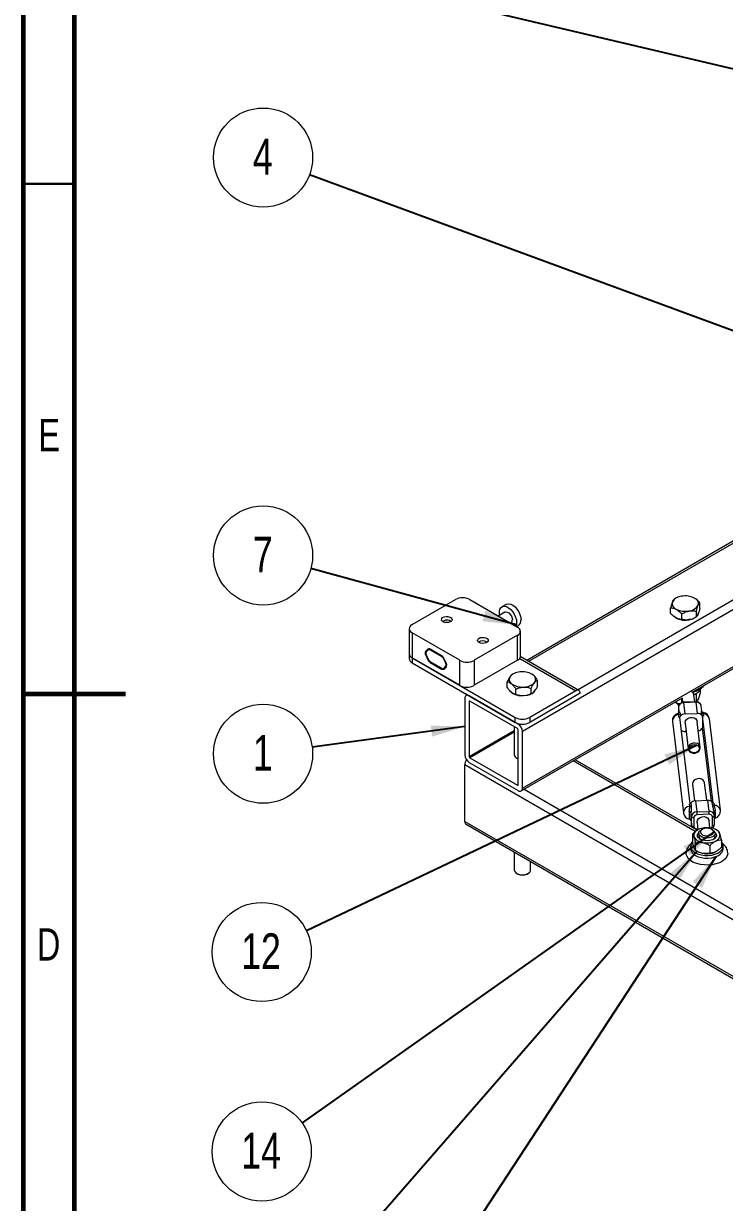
# Model space of a CAD drawing. Header units: millimetres. Extents: x 15 to 589, y 5 to 415.
# Drawn here: x 15 to 83.8, y 160.1 to 275.7 of the extents above; entities that cross this region are included whole.
import ezdxf

# ---------------------------------------------------------------- set-up
doc = ezdxf.new("R2010")
doc.units = ezdxf.units.MM
doc.styles.add('SLDTEXTSTYLE0', font='TXT', dxfattribs={"width": 0.75})
doc.dimstyles.new('SLDDIMSTYLE0', dxfattribs={"dimtxt": 0.18, "dimasz": 3.302, "dimexe": 0, "dimexo": 0.0625, "dimgap": 0, "dimtad": 0, "dimtih": 1, "dimtoh": 1, "dimdec": 0, "dimrnd": 1e-09, "dimzin": 0, "dimdsep": 46, "dimtxsty": 'Standard', "dimsah": 1, "dimcen": 0.09, "dimadec": 0, "dimazin": 0, "dimtfac": 3.302, "dimtdec": 0, "dimtofl": 0, "dimtmove": 0, "dimatfit": 3, "dimfxl": 1, "dimfrac": 2, "dimtolj": 1, "dimtzin": 0, "dimarcsym": 0})

# ---------------------------------------------------------------- blocks, each defined once
blk = doc.blocks.new('SW_NOTE_13')
at = {"color": 0, "linetype": 'Continuous', "lineweight": 0}
blk.add_circle((-3.97, -2.8), 4.86, dxfattribs=at)
at = {"color": 0, "linetype": 'Continuous', "lineweight": 0, "insert": (-4.04, -0.97), "char_height": 3.5, "attachment_point": 2, "style": 'SLDTEXTSTYLE0'}
blk.add_mtext('14', dxfattribs=at)
blk = doc.blocks.new('SW_NOTE_14')
at = {"color": 0, "linetype": 'Continuous', "lineweight": 0}
blk.add_circle((-4.39, -2.08), 4.86, dxfattribs=at)
at = {"color": 0, "linetype": 'Continuous', "lineweight": 0, "insert": (-4.46, -0.25), "char_height": 3.5, "attachment_point": 2, "style": 'SLDTEXTSTYLE0'}
blk.add_mtext('12', dxfattribs=at)
blk = doc.blocks.new('SW_NOTE_15')
at = {"color": 0, "linetype": 'Continuous', "lineweight": 0}
blk.add_circle((-4.82, -0.65), 4.86, dxfattribs=at)
at = {"color": 0, "linetype": 'Continuous', "lineweight": 0, "insert": (-4.85, 1.19), "char_height": 3.5, "attachment_point": 2, "style": 'SLDTEXTSTYLE0'}
blk.add_mtext('1', dxfattribs=at)
blk = doc.blocks.new('SW_NOTE_16')
at = {"color": 0, "linetype": 'Continuous', "lineweight": 0}
blk.add_circle((-4.69, 1.28), 4.86, dxfattribs=at)
at = {"color": 0, "linetype": 'Continuous', "lineweight": 0, "insert": (-4.72, 3.12), "char_height": 3.5, "attachment_point": 2, "style": 'SLDTEXTSTYLE0'}
blk.add_mtext('7', dxfattribs=at)
blk = doc.blocks.new('SW_NOTE_17')
at = {"color": 0, "linetype": 'Continuous', "lineweight": 0}
blk.add_circle((-4.56, 1.68), 4.86, dxfattribs=at)
at = {"color": 0, "linetype": 'Continuous', "lineweight": 0, "insert": (-4.59, 3.52), "char_height": 3.5, "attachment_point": 2, "style": 'SLDTEXTSTYLE0'}
blk.add_mtext('4', dxfattribs=at)

msp = doc.modelspace()

# ---------------------------------------------------------------- linework, layer by layer
at = {"color": 7, "linetype": 'Continuous', "lineweight": 60}
for p, q in [((15, 5), (15, 415)), ((20, 10), (20, 410)), ((15, 210), (25, 210))]:
    msp.add_line(p, q, dxfattribs=at)
at = {"color": 7, "linetype": 'Continuous', "lineweight": 30}
msp.add_line((15, 260), (20, 260), dxfattribs=at)
at = {"color": 7, "linetype": 'Continuous', "lineweight": 15}
for p, q in [((106.87, 237.81), (64.37, 213.27)), ((80.72, 210.22), (112.94, 228.82)), ((53.13, 216.79), (57.37, 219.24)), ((58.79, 219.24), (63.45, 216.54)), ((62.36, 218.76), (61.93, 218.52)), ((78.89, 219.29), (78.83, 219.26)), ((79.01, 219.37), (78.88, 219.29)), ((81.36, 218.39), (81.36, 218.92)), ((62.23, 218), (61.58, 217.62)), ((78.49, 217.88), (78.49, 218.42)), ((78.77, 217.61), (79.04, 217.47)), ((79.04, 217.47), (79.31, 217.32)), ((79.59, 217.29), (79.59, 217.83)), ((79.95, 217.23), (80.31, 217.3)), ((80.31, 217.3), (80.67, 217.36)), ((81.03, 217.54), (80.67, 217.36)), ((80.89, 217.46), (80.97, 217.51)), ((81.03, 217.54), (81.03, 218.08)), ((81.11, 217.63), (81.19, 217.84)), ((81.19, 217.84), (81.28, 218.05)), ((81.36, 218.39), (81.28, 218.05)), ((52.84, 216.38), (52.84, 213.93)), ((56.51, 217.23), (56.51, 217.23)), ((56.53, 217.23), (56.53, 217.23)), ((62.78, 216.93), (62.83, 216.96)), ((63.38, 216.58), (63.56, 216.69)), ((57.8, 213.28), (53.13, 215.97)), ((53.13, 215.97), (53.13, 213.52)), ((63.45, 215.73), (59.21, 213.28)), ((60.05, 215.18), (60.05, 215.18)), ((60.07, 215.18), (60.07, 215.18)), ((63.45, 213.28), (63.45, 215.73)), ((63.75, 213.68), (63.75, 216.13)), ((52.84, 213.93), (52.84, 213.44)), ((54.68, 214.38), (54.46, 214.17)), ((54.69, 214.29), (54.53, 214.13)), ((54.87, 214.39), (54.72, 214.3)), ((56.02, 213.73), (54.9, 214.38)), ((56.01, 213.66), (54.92, 214.28)), ((53.13, 213.52), (63.24, 207.68)), ((53.13, 213.52), (53.13, 213.03)), ((57.8, 210.83), (53.13, 213.52)), ((53.13, 213.03), (63.24, 207.19)), ((54.46, 213.78), (54.68, 213.33)), ((54.53, 213.74), (54.69, 213.4)), ((54.9, 213.07), (56.02, 212.42)), ((54.92, 213.14), (56.03, 212.5)), ((56.4, 213.05), (56.23, 213.4)), ((56.46, 213.02), (56.25, 213.47)), ((57.8, 210.83), (57.8, 213.28)), ((59.21, 213.28), (59.21, 210.83)), ((63.45, 213.28), (59.21, 210.83)), ((69.48, 210.33), (63.74, 213.64)), ((56.23, 212.48), (56.43, 212.6)), ((56.25, 212.42), (56.46, 212.62)), ((56.26, 212.5), (56.41, 212.66)), ((63.03, 211.94), (62.97, 211.9)), ((64.89, 211.93), (64.87, 211.94)), ((65.02, 211.83), (64.88, 211.92)), ((62.45, 210.63), (62.45, 211.17)), ((63.31, 209.92), (63.31, 210.46)), ((64.8, 209.99), (64.8, 210.53)), ((65.12, 210.26), (65.28, 210.46)), ((65.44, 210.78), (65.44, 211.31)), ((58.29, 209.56), (58.29, 204.01)), ((58.33, 210.03), (58.36, 210.01)), ((58.36, 210.01), (58.54, 209.91)), ((58.54, 209.91), (58.42, 209.84)), ((63.52, 207.03), (58.72, 209.81)), ((58.72, 209.23), (58.72, 203.85)), ((63.45, 206.58), (58.79, 209.28)), ((62.67, 210.33), (62.88, 210.16)), ((62.88, 210.16), (63.09, 209.98)), ((63.31, 209.92), (63.09, 209.98)), ((63.68, 209.82), (64.05, 209.84)), ((63.82, 200.47), (79.66, 209.61)), ((64.05, 209.84), (64.43, 209.85)), ((64.8, 209.99), (64.43, 209.85)), ((69.18, 210.3), (64.66, 207.68)), ((69.6, 210.05), (64.66, 207.19)), ((64.9, 210.03), (64.92, 210.04)), ((64.96, 210.07), (65.12, 210.26)), ((79.54, 209.54), (79.54, 209.09)), ((79.61, 209.58), (79.66, 209.14)), ((80.96, 209.2), (79.76, 209.16)), ((80.78, 209.87), (80.74, 210.23)), ((80.86, 209.2), (80.78, 209.87)), ((80.82, 209.97), (80.99, 209.94)), ((80.99, 209.94), (81.02, 210.06)), ((80.99, 209.94), (80.99, 209.21)), ((81.38, 210.33), (81.38, 210.05)), ((79.25, 208.68), (79.25, 208.09)), ((79.25, 208.68), (79.25, 208.67)), ((79.25, 208.67), (79.31, 208.21)), ((80.97, 209.17), (79.77, 209.12)), ((79.9, 208.03), (79.77, 209.12)), ((79.9, 208.03), (81.1, 208.07)), ((80.97, 209.17), (81.1, 208.07)), ((81.55, 208.3), (81.49, 208.81)), ((81.55, 207.88), (81.52, 208.11)), ((63.24, 207.19), (63.24, 207.68)), ((64.66, 207.68), (64.66, 207.19)), ((78.66, 207.29), (79.75, 198.31)), ((79.31, 207.71), (79.28, 207.94)), ((80.41, 199.21), (79.38, 207.72)), ((79.43, 208.03), (79.46, 207.8)), ((79.91, 207.12), (80.21, 204.6)), ((81.4, 204.74), (81.1, 207.26)), ((82.65, 199.3), (81.62, 207.81)), ((81.62, 207.81), (81.62, 206.67)), ((81.67, 208.04), (81.7, 207.81)), ((83.37, 198.57), (82.29, 207.55)), ((63.15, 206.76), (63.15, 204.01)), ((63.52, 201.07), (63.52, 206.46)), ((63.95, 200.74), (63.95, 206.3)), ((80, 206.31), (79.9, 206.31)), ((82.49, 199.44), (81.62, 206.67)), ((58.79, 203.72), (63.45, 201.03)), ((63.38, 203.68), (63.52, 203.62)), ((81.08, 196.61), (69.11, 203.52)), ((228, 105.06), (58.29, 203.03)), ((58.29, 197.48), (58.29, 203.03)), ((58.72, 203.27), (63.52, 200.5)), ((80.63, 201.16), (80.63, 201.12)), ((80.63, 201.12), (80.83, 199.49)), ((82.03, 199.55), (81.82, 201.26)), ((80.36, 198.96), (80.33, 199.19)), ((80.48, 199.27), (80.51, 199.04)), ((80.93, 199.5), (82.13, 199.55)), ((80.93, 199.5), (81.06, 198.41)), ((82.26, 198.46), (82.13, 199.55)), ((82.6, 199.13), (82.58, 199.36)), ((82.73, 199.28), (82.75, 199.05)), ((80.54, 197.96), (80.49, 198.42)), ((80.54, 197.1), (80.54, 197.96)), ((80.76, 197.86), (80.76, 196.99)), ((81.06, 198.41), (82.26, 198.46)), ((82.27, 198.18), (81.08, 198.13)), ((82.59, 197.06), (82.59, 197.93)), ((82.78, 198.09), (82.72, 198.6)), ((82.78, 198.09), (82.78, 198.05)), ((82.78, 198.04), (82.78, 198.05)), ((82.78, 197.18), (82.78, 198.04)), ((58.29, 197.48), (228, 99.51)), ((58.42, 197.2), (228.12, 99.23)), ((80.49, 197.56), (80.55, 197.06)), ((80.49, 197.56), (80.54, 197.1)), ((80.55, 197.06), (80.54, 197.1)), ((80.98, 196.67), (81.07, 196.66)), ((81.07, 196.66), (81.15, 196.66)), ((81.08, 197.39), (81.17, 196.67)), ((81.6, 196.71), (81.48, 196.64)), ((82.35, 196.85), (82.27, 197.53)), ((82.62, 196.64), (82.5, 196.71)), ((83.07, 196.59), (82.97, 196.65)), ((83.19, 196.52), (83.07, 196.59)), ((80.63, 196.24), (80.63, 195.51)), ((80.91, 195.39), (80.91, 194.66)), ((81.25, 196.31), (81.25, 196.02)), ((82.85, 196.02), (82.85, 196.31)), ((83.47, 195.67), (83.47, 194.94)), ((63.15, 194.47), (63.15, 192.71)), ((80.45, 195.06), (80.45, 194.8)), ((81.03, 194.59), (81.13, 194.53)), ((82.33, 195.11), (82.33, 194.37)), ((83.65, 194.8), (83.65, 195.06)), ((64.75, 192.71), (64.75, 193.55)), ((63.38, 192.38), (63.5, 192.32)), ((64.4, 192.32), (64.51, 192.38))]:
    msp.add_line(p, q, dxfattribs=at)
at = {"color": 8, "linetype": 'Continuous', "lineweight": 15}
for p, q in [((107.05, 237.71), (64.55, 213.17)), ((112.7, 234.44), (63.95, 206.3)), ((69.36, 210.4), (111.2, 234.56)), ((63.95, 200.74), (112.94, 229.02)), ((54.46, 214.17), (54.85, 214.4)), ((54.73, 214.41), (54.68, 214.38)), ((54.99, 214.32), (54.92, 214.28)), ((54.51, 213.8), (54.46, 213.78)), ((54.68, 213.33), (54.72, 213.35)), ((54.97, 213.11), (54.9, 213.07)), ((56.01, 213.66), (56.07, 213.69)), ((56.27, 213.42), (56.23, 213.4)), ((56.4, 213.05), (56.44, 213.07)), ((56.51, 212.72), (56.41, 212.66)), ((63.68, 213.47), (69.18, 210.3)), ((56.02, 212.42), (56.1, 212.47)), ((56.26, 212.5), (56.45, 212.62)), ((58.79, 209.28), (58.72, 209.23)), ((79.25, 208.67), (79.25, 208.09)), ((63.52, 207.03), (63.58, 207.06)), ((58.72, 203.85), (63.15, 206.4)), ((63.15, 206.24), (58.79, 203.72)), ((80.91, 196.5), (68.93, 203.42)), ((63.45, 201.03), (63.52, 201.07)), ((64.12, 200.64), (222.34, 109.31)), ((80.33, 197.7), (80.32, 197.74)), ((82.87, 197.84), (82.84, 197.81)), ((80.49, 197.56), (80.49, 197.56)), ((81.08, 196.74), (81.16, 196.74))]:
    msp.add_line(p, q, dxfattribs=at)
at = {"color": 7, "linetype": 'Continuous', "lineweight": 15, "flags": 128}
for points in [[(61.71, 217.7), (61.69, 217.84), (61.69, 218.09), (61.74, 218.3), (61.85, 218.45), (61.99, 218.55), (62.17, 218.58), (62.37, 218.54), (62.59, 218.43), (62.8, 218.26), (62.99, 218.05), (63.15, 217.79), (63.28, 217.52), (63.36, 217.25), (63.38, 216.99), (63.38, 216.99)], [(62.36, 218.76), (62.42, 218.79), (62.6, 218.82), (62.8, 218.78), (63.01, 218.67), (63.22, 218.51), (63.41, 218.29), (63.58, 218.04), (63.7, 217.77), (63.78, 217.49), (63.81, 217.24)], [(56.16, 217.06), (56.05, 217.16), (56, 217.26), (56.03, 217.37), (56.12, 217.47), (56.27, 217.54), (56.45, 217.57), (56.64, 217.57), (56.82, 217.52), (56.95, 217.45), (57.03, 217.35), (57.04, 217.24), (56.98, 217.13), (56.86, 217.05), (56.69, 216.99), (56.5, 216.98), (56.31, 217), (56.16, 217.06)], [(62.23, 218), (62.32, 218.03), (62.46, 218.01), (62.61, 217.92), (62.75, 217.78), (62.86, 217.61), (62.93, 217.42), (62.96, 217.24)], [(79.04, 217.42), (78.85, 217.56), (78.81, 217.59)], [(81.23, 217.92), (81.19, 217.8), (81.13, 217.69)], [(56.11, 217.09), (56.21, 217.16), (56.38, 217.21)], [(63.38, 216.99), (63.36, 216.76), (63.31, 216.63)], [(59.69, 215.02), (59.58, 215.11), (59.54, 215.22), (59.57, 215.33), (59.66, 215.43), (59.81, 215.5), (59.99, 215.53), (60.18, 215.53), (60.35, 215.48), (60.49, 215.41), (60.57, 215.3), (60.57, 215.19), (60.51, 215.09), (60.39, 215), (60.22, 214.95), (60.03, 214.94), (59.85, 214.96), (59.69, 215.02)], [(64.48, 209.86), (64.35, 209.83), (64.05, 209.79), (63.75, 209.8), (63.46, 209.85), (63.2, 209.93), (62.97, 210.04), (62.8, 210.19), (62.73, 210.28)], [(79.13, 209.06), (79.18, 208.95), (79.28, 208.85)], [(79.91, 207.12), (79.9, 207.17), (79.94, 207.34), (80.04, 207.49), (80.2, 207.6), (80.4, 207.67), (80.61, 207.68), (80.8, 207.63), (80.96, 207.53), (81.06, 207.38), (81.1, 207.26)], [(80.21, 204.65), (80.24, 204.48), (80.35, 204.34), (80.51, 204.24), (80.7, 204.19), (80.91, 204.19), (81.11, 204.26), (81.26, 204.38), (81.37, 204.53), (81.4, 204.7), (81.37, 204.86), (81.26, 205.01), (81.11, 205.11), (80.91, 205.16), (80.7, 205.15), (80.51, 205.08), (80.35, 204.97), (80.24, 204.82), (80.21, 204.65)], [(80.31, 204.59), (80.35, 204.75), (80.46, 204.89), (80.62, 204.98), (80.81, 205.02), (81, 205), (81.17, 204.92), (81.27, 204.79), (81.31, 204.63), (81.27, 204.48), (81.17, 204.34), (81, 204.24), (80.81, 204.21), (80.62, 204.23), (80.46, 204.31), (80.35, 204.44), (80.31, 204.59)], [(81.82, 201.26), (81.79, 201.38), (81.68, 201.52), (81.53, 201.63), (81.33, 201.68), (81.12, 201.67), (80.93, 201.6), (80.77, 201.49), (80.66, 201.33), (80.63, 201.16)], [(81.08, 197.39), (81.08, 197.44), (81.11, 197.6), (81.22, 197.76), (81.38, 197.87), (81.57, 197.94), (81.78, 197.95), (81.98, 197.9), (82.13, 197.79), (82.24, 197.65), (82.27, 197.53)], [(82.83, 196.41), (82.85, 196.27), (82.79, 196.14), (82.67, 196.02), (82.49, 195.93), (82.28, 195.87), (82.04, 195.85), (81.81, 195.87), (81.59, 195.94), (81.42, 196.03), (81.3, 196.15), (81.25, 196.28), (81.27, 196.42), (81.36, 196.55), (81.48, 196.64)], [(82.68, 196.52), (82.59, 196.64), (82.44, 196.74), (82.25, 196.8), (82.03, 196.81), (81.81, 196.79), (81.62, 196.72), (81.48, 196.62), (81.42, 196.49), (81.42, 196.37), (81.51, 196.25), (81.66, 196.15), (81.85, 196.09), (82.07, 196.08), (82.29, 196.1), (82.48, 196.17), (82.62, 196.27), (82.68, 196.39), (82.68, 196.52)], [(82.62, 196.64), (82.75, 196.54), (82.83, 196.41)], [(80.61, 195.47), (80.52, 195.33), (80.46, 195.14), (80.46, 194.94), (80.55, 194.74), (80.7, 194.56), (80.92, 194.41)], [(80.92, 194.41), (81.19, 194.28), (81.5, 194.19), (81.83, 194.15), (82.18, 194.14), (82.52, 194.18), (82.84, 194.26), (83.12, 194.37), (83.35, 194.52), (83.52, 194.7), (83.62, 194.89), (83.65, 195.09), (83.6, 195.28), (83.48, 195.47), (83.47, 195.49)], [(82.96, 196.22), (82.98, 196.07), (82.91, 195.92), (82.78, 195.79), (82.59, 195.68), (82.35, 195.61), (82.09, 195.59), (81.83, 195.6), (81.58, 195.66), (81.38, 195.75), (81.22, 195.88), (81.14, 196.02), (81.12, 196.17), (81.19, 196.32), (81.27, 196.41)], [(82.83, 196.41), (82.88, 196.37), (82.96, 196.22)], [(80.92, 194.15), (81.19, 194.02), (81.5, 193.93), (81.83, 193.88), (82.18, 193.88), (82.52, 193.92), (82.84, 194), (83.12, 194.11), (83.35, 194.26), (83.52, 194.43), (83.62, 194.63), (83.65, 194.8)], [(63.15, 192.71), (63.15, 192.7), (63.19, 192.57), (63.29, 192.44), (63.45, 192.34), (63.66, 192.28), (63.89, 192.25), (64.13, 192.26), (64.35, 192.31), (64.54, 192.4), (64.67, 192.51)], [(64.67, 192.51), (64.74, 192.64), (64.75, 192.71)]]:
    msp.add_lwpolyline(points, dxfattribs=at)
at = {"color": 8, "linetype": 'Continuous', "lineweight": 15, "flags": 128}
for points in [[(82.59, 197.93), (82.63, 197.93), (82.67, 197.94), (82.7, 197.95), (82.73, 197.97), (82.75, 197.99), (82.77, 198.01), (82.78, 198.03), (82.78, 198.04)], [(82.59, 197.06), (82.63, 197.07), (82.67, 197.08), (82.7, 197.09), (82.73, 197.1), (82.75, 197.12), (82.77, 197.14), (82.78, 197.16), (82.78, 197.18)], [(84.09, 194.38), (84.06, 194.19), (83.97, 193.97), (83.8, 193.77), (83.57, 193.59), (83.28, 193.43), (82.94, 193.32), (82.58, 193.24), (82.19, 193.2), (81.8, 193.21), (81.42, 193.26), (81.06, 193.35), (80.74, 193.47), (80.46, 193.63), (80.25, 193.82), (80.1, 194.03), (80.02, 194.25), (80.01, 194.37)]]:
    msp.add_lwpolyline(points, dxfattribs=at)
at = {"color": 7, "linetype": 'Continuous', "lineweight": 15}
for centre, radius, start, end in [((58.08, 217.87), 1.54, 62.6094, 117.3906), ((79.23, 218.85), 0.592, 164.5355, 251.0541), ((79.63, 218.43), 1.13, 94.2342, 149.1525), ((79.93, 217.56), 2.03, 64.0044, 100.7229), ((80.22, 219.25), 1.13, 274.2342, 329.1525), ((80.62, 218.82), 0.592, 344.5365, 71.0538), ((79.93, 220.11), 2.03, 244.0049, 280.7226), ((79.93, 219.23), 2.02, 243.8119, 293.2456), ((79.92, 219.43), 2.2, 254.0082, 270.7196), ((80.16, 218.73), 1.46, 290.3159, 299.8132), ((53.28, 216.38), 0.437, 110.7841, 249.2159), ((56.53, 216.58), 0.648, 51.6985, 103.7957), ((62.67, 217.2), 0.286, 303.7983, 7.5128), ((63.3, 216.13), 0.437, 290.7824, 69.2176), ((63.23, 217.16), 0.578, 304.2053, 7.1075), ((60.06, 214.55), 0.649, 50.913, 129.087), ((53.34, 213.98), 0.503, 185.6943, 245.6247), ((54.76, 213.98), 0.359, 146.5609, 213.4391), ((54.83, 213.94), 0.359, 146.5666, 213.4334), ((54.79, 214.23), 0.186, 52.4414, 126.9117), ((54.81, 214.14), 0.186, 52.4421, 126.911), ((53.34, 213.49), 0.503, 185.6943, 245.6247), ((55.22, 213.57), 0.599, 204.4098, 237.6609), ((55.24, 213.65), 0.599, 204.4101, 237.6607), ((55.69, 213.15), 0.599, 24.4096, 57.6614), ((55.7, 213.22), 0.599, 24.4099, 57.66), ((56.09, 212.85), 0.371, 329.5319, 32.6451), ((56.16, 212.82), 0.359, 326.5609, 33.4391), ((58.5, 214.64), 1.54, 242.6098, 297.3902), ((63.25, 213.73), 0.503, 294.3738, 354.305), ((56.14, 212.57), 0.186, 232.444, 306.9121), ((56.14, 212.64), 0.182, 231.8205, 311.2266), ((63.16, 211.4), 0.505, 139.6862, 236.5642), ((63.82, 210.66), 1.49, 89.1494, 134.4442), ((63.99, 210.4), 1.76, 54.5372, 94.9508), ((64.74, 211.41), 0.505, 319.6839, 56.5653), ((58.5, 212.19), 1.54, 242.6098, 297.3902), ((63.9, 212.42), 1.76, 234.5372, 274.9516), ((64.08, 212.15), 1.49, 269.149, 314.4444), ((64.58, 210.65), 0.696, 304.5604, 336.8454), ((80.47, 211.04), 1.15, 285.5301, 332.4504), ((58.55, 209.6), 0.262, 50.7974, 189.2126), ((58.76, 209.24), 0.0437, 50.7944, 189.212), ((63.88, 211.72), 1.91, 245.5534, 263.9355), ((64.08, 211.51), 1.69, 281.8429, 299.1225), ((69.35, 210.09), 0.262, 350.7861, 129.2039), ((79.36, 207.38), 0.7, 103.534, 186.8766), ((79.77, 210.49), 1.56, 240.6437, 255.4339), ((79.75, 208.62), 0.502, 87.7262, 173.5794), ((81.14, 207.55), 0.526, 39.2423, 94.3576), ((81.67, 208.24), 0.197, 218.7706, 268.8484), ((81.59, 207.47), 0.7, 6.8766, 81.2486), ((63.95, 209.05), 1.54, 242.61, 297.39), ((63.95, 208.56), 1.54, 242.61, 297.39), ((63.03, 206.25), 0.922, 2.6054, 57.3948), ((79.25, 208.16), 0.216, 276.303, 323.2571), ((79.28, 207.93), 0.216, 276.2986, 323.2614), ((79.42, 206.86), 0.858, 92.3022, 97.5573), ((79.91, 207.45), 0.573, 91.0003, 142.9503), ((81.7, 208), 0.197, 218.7701, 268.8493), ((81.65, 206.96), 0.846, 87.0084, 92.3168), ((63.37, 206.45), 0.154, 2.6021, 57.3955), ((79.87, 206.87), 0.563, 234.1709, 273.2521), ((81.1, 206.92), 0.561, 280.9443, 323.2094), ((81.71, 206.47), 0.199, 116.3389, 144.2897), ((59.21, 204.05), 0.922, 182.6063, 237.3939), ((59.2, 202.99), 0.908, 144.2989, 177.4875), ((58.87, 203.85), 0.154, 182.6067, 237.3951), ((63.54, 204.04), 0.392, 184.8218, 246.4975), ((63.48, 201.06), 0.0437, 230.7964, 9.221), ((63.69, 200.7), 0.262, 230.7963, 9.2139), ((80.31, 199.4), 0.216, 276.2986, 323.2614), ((80.34, 199.17), 0.216, 276.3003, 323.257), ((80.94, 198.93), 0.573, 91.0019, 142.9487), ((82.17, 199.03), 0.526, 39.2427, 94.3564), ((82.73, 199.48), 0.197, 218.7759, 268.8405), ((82.76, 199.25), 0.197, 218.7773, 268.8448), ((80.44, 198.39), 0.7, 186.8766, 261.2663), ((80.3, 199.83), 1.42, 271.0806, 277.8131), ((74.83, 198.07), 5.51, 356.4949, 3.5051), ((80.29, 197.54), 0.197, 4.4732, 81.0656), ((73.42, 197.99), 7.08, 356.4952, 3.5048), ((81.04, 197.91), 0.502, 87.7248, 173.5806), ((80.72, 198.04), 0.192, 204.9489, 281.7258), ((81.07, 197.82), 0.309, 87.7239, 173.5809), ((78.29, 198.13), 2.79, 359.9925, 5.7171), ((79.48, 198.18), 2.79, 359.9913, 5.7183), ((82.31, 197.9), 0.281, 6.1489, 98.0627), ((82.68, 198.48), 0.7, 283.5403, 6.8766), ((77.37, 198.18), 5.51, 356.4949, 3.5051), ((58.58, 197.44), 0.292, 173.2595, 235.4294), ((80.72, 197.18), 0.192, 204.9489, 281.7258), ((81.04, 197.02), 0.281, 186.1492, 278.0626), ((81.38, 196.1), 0.619, 107.0624, 190.8642), ((82.05, 194.81), 2.06, 78.1516, 114.4693), ((82.38, 195.77), 1.07, 27.7045, 84.8301), ((81.72, 196.48), 1.07, 207.7048, 264.8299), ((81.63, 196.05), 0.38, 184.6315, 240.5365), ((82.05, 197.43), 2.06, 258.1516, 294.4693), ((82.49, 196.04), 0.364, 298.0988, 356.7325), ((82.72, 196.15), 0.619, 287.063, 10.8643), ((81.24, 194.87), 0.791, 185.1315, 246.1892), ((81.92, 195.94), 1.61, 240.74, 259.4707), ((82.05, 196.37), 2.06, 258.1516, 294.4693), ((63.95, 193.15), 0.949, 241.5098, 298.4896)]:
    msp.add_arc(centre, radius, start, end, dxfattribs=at)
at = {"color": 8, "linetype": 'Continuous', "lineweight": 15}
for centre, radius, start, end in [((80.33, 209.8), 0.461, 8.6706, 66.0686), ((80.91, 209.17), 0.0616, 354.7159, 30.0775), ((79.71, 209.13), 0.0614, 354.6755, 30.1317), ((81.03, 208.71), 0.465, 12.2344, 97.6386), ((79.3, 207.31), 0.635, 91.6695, 181.2328), ((81.7, 207.44), 0.597, 10.5421, 92.8158), ((80.38, 198.32), 0.635, 91.6707, 181.2322), ((82.78, 198.46), 0.597, 10.5439, 92.8142), ((82.32, 198), 0.465, 11.9547, 97.658), ((82.79, 200.17), 1.66, 267.9243, 272.8096), ((82.92, 197.65), 0.198, 104.4086, 134.006), ((80.83, 196.72), 0.245, 346.0626, 6.0205), ((82.32, 197.08), 0.272, 297.1022, 356.661)]:
    msp.add_arc(centre, radius, start, end, dxfattribs=at)
at = {"color": 7, "linetype": 'Continuous', "lineweight": 15}
for points, knots in [([(78.66, 219.01), (78.63, 218.92), (78.57, 218.76), (78.52, 218.53), (78.49, 218.42)], [0, 0, 0, 0, 0.503998, 1, 1, 1, 1]), ([(78.83, 219.26), (78.81, 219.24), (78.76, 219.2), (78.7, 219.1), (78.67, 219.02), (78.66, 219.01)], [0, 0, 0, 0, 0.432383, 0.879556, 1, 1, 1, 1]), ([(81.36, 218.92), (81.3, 218.99), (81.13, 219.18), (80.94, 219.3), (80.82, 219.38)], [0, 0, 0, 0, 0.371085, 1, 1, 1, 1]), ([(81.03, 218.08), (81.05, 218.18), (81.1, 218.37), (81.15, 218.56), (81.19, 218.65), (81.19, 218.67)], [0, 0, 0, 0, 0.432383, 0.879549, 1, 1, 1, 1]), ([(81.19, 218.67), (81.22, 218.73), (81.28, 218.86), (81.34, 218.9), (81.36, 218.92)], [0, 0, 0, 0, 0.503994, 1, 1, 1, 1]), ([(78.49, 218.42), (78.53, 218.42), (78.7, 218.42), (78.89, 218.37), (79.03, 218.29), (79.04, 218.29)], [0, 0, 0, 0, 0.240595, 0.952767, 1, 1, 1, 1]), ([(78.77, 217.61), (78.72, 217.66), (78.62, 217.74), (78.53, 217.84), (78.49, 217.88)], [0, 0, 0, 0, 0.535019, 1, 1, 1, 1]), ([(79.04, 218.29), (79.16, 218.21), (79.35, 218.08), (79.52, 217.9), (79.59, 217.83)], [0, 0, 0, 0, 0.62892, 1, 1, 1, 1]), ([(79.59, 217.29), (79.52, 217.29), (79.44, 217.29), (79.34, 217.31), (79.31, 217.32)], [0, 0, 0, 0, 0.717739, 1, 1, 1, 1]), ([(79.59, 217.83), (79.69, 217.88), (79.89, 218), (80.14, 218.08), (80.28, 218.11), (80.31, 218.12)], [0, 0, 0, 0, 0.432376, 0.87955, 1, 1, 1, 1]), ([(80.31, 218.12), (80.43, 218.13), (80.68, 218.16), (80.91, 218.1), (81.03, 218.08)], [0, 0, 0, 0, 0.503996, 1, 1, 1, 1]), ([(81.11, 217.63), (81.11, 217.63), (81.08, 217.59), (81.05, 217.56), (81.03, 217.54)], [0, 0, 0, 0, 0.038993, 1, 1, 1, 1]), ([(79.95, 217.23), (79.94, 217.23), (79.82, 217.24), (79.7, 217.27), (79.59, 217.29)], [0, 0, 0, 0, 0.039, 1, 1, 1, 1]), ([(62.77, 211.73), (62.7, 211.63), (62.59, 211.47), (62.49, 211.25), (62.45, 211.17)], [0, 0, 0, 0, 0.628911, 1, 1, 1, 1]), ([(62.97, 211.89), (62.91, 211.85), (62.84, 211.81), (62.78, 211.73), (62.77, 211.73)], [0, 0, 0, 0, 0.921165, 1, 1, 1, 1]), ([(65.44, 211.31), (65.39, 211.4), (65.27, 211.58), (65.12, 211.75), (65.03, 211.82), (65.02, 211.83)], [0, 0, 0, 0, 0.432392, 0.879561, 1, 1, 1, 1]), ([(62.45, 211.17), (62.51, 211.16), (62.63, 211.14), (62.78, 211.06), (62.86, 210.99), (62.88, 210.98)], [0, 0, 0, 0, 0.432375, 0.879546, 1, 1, 1, 1]), ([(62.67, 210.33), (62.66, 210.34), (62.59, 210.43), (62.52, 210.53), (62.45, 210.63)], [0, 0, 0, 0, 0.039001, 1, 1, 1, 1]), ([(62.88, 210.98), (62.95, 210.91), (63.1, 210.76), (63.24, 210.56), (63.31, 210.46)], [0, 0, 0, 0, 0.503994, 1, 1, 1, 1]), ([(63.31, 210.46), (63.41, 210.5), (63.62, 210.59), (63.88, 210.65), (64.02, 210.66), (64.05, 210.66)], [0, 0, 0, 0, 0.432389, 0.879562, 1, 1, 1, 1]), ([(64.05, 210.66), (64.19, 210.66), (64.45, 210.65), (64.68, 210.57), (64.8, 210.53)], [0, 0, 0, 0, 0.504007, 1, 1, 1, 1]), ([(64.8, 210.53), (64.84, 210.61), (64.94, 210.83), (65.05, 210.99), (65.12, 211.09)], [0, 0, 0, 0, 0.371084, 1, 1, 1, 1]), ([(65.12, 211.09), (65.13, 211.09), (65.21, 211.19), (65.32, 211.28), (65.42, 211.31), (65.44, 211.31)], [0, 0, 0, 0, 0.047243, 0.759407, 1, 1, 1, 1]), ([(65.44, 210.78), (65.42, 210.72), (65.37, 210.61), (65.31, 210.51), (65.28, 210.46)], [0, 0, 0, 0, 0.464983, 1, 1, 1, 1]), ([(80.72, 210.18), (80.81, 210.21), (81.02, 210.26), (81.3, 210.4), (81.56, 210.57), (81.73, 210.73), (81.79, 210.83), (81.8, 210.85)], [0, 0, 0, 0, 0.197138, 0.450738, 0.708894, 0.935559, 1, 1, 1, 1]), ([(63.68, 209.82), (63.68, 209.82), (63.55, 209.84), (63.42, 209.88), (63.31, 209.92)], [0, 0, 0, 0, 0.039001, 1, 1, 1, 1]), ([(64.96, 210.07), (64.95, 210.06), (64.89, 210.02), (64.84, 210.01), (64.8, 209.99)], [0, 0, 0, 0, 0.28226, 1, 1, 1, 1]), ([(81.48, 208.8), (81.48, 208.82), (81.47, 208.9), (81.41, 209.02), (81.29, 209.13), (81.13, 209.2), (81.02, 209.2), (80.96, 209.2)], [0, 0, 0, 0, 0.097774, 0.32326, 0.546634, 0.775051, 1, 1, 1, 1]), ([(81.18, 209.46), (81.15, 209.4), (81.08, 209.27), (81.02, 209.23), (80.99, 209.21)], [0, 0, 0, 0, 0.504003, 1, 1, 1, 1]), ([(81.38, 210.05), (81.35, 209.95), (81.3, 209.76), (81.23, 209.57), (81.19, 209.48), (81.18, 209.46)], [0, 0, 0, 0, 0.432383, 0.879552, 1, 1, 1, 1]), ([(79.01, 209.13), (79, 209.13), (78.97, 209.15), (78.94, 209.17), (78.93, 209.19)], [0, 0, 0, 0, 0.397427, 1, 1, 1, 1]), ([(79.4, 209), (79.38, 209), (79.26, 209.01), (79.13, 209.07), (79.01, 209.13)], [0, 0, 0, 0, 0.1326889, 1, 1, 1, 1]), ([(79.31, 208.18), (79.31, 208.18), (79.31, 208.16), (79.28, 208.11), (79.23, 208.06), (79.2, 208.06), (79.19, 208.06)], [0, 0, 0, 0, 0.0061489, 0.4939401, 0.9638417, 1, 1, 1, 1]), ([(79.76, 209.16), (79.73, 209.15), (79.63, 209.14), (79.48, 209.08), (79.34, 208.96), (79.27, 208.82), (79.26, 208.73), (79.25, 208.68)], [0, 0, 0, 0, 0.138958, 0.373366, 0.612549, 0.823498, 1, 1, 1, 1]), ([(79.31, 208.21), (79.32, 208.22), (79.34, 208.23), (79.4, 208.16), (79.42, 208.07), (79.43, 208.03)], [0, 0, 0, 0, 0.332039, 0.691115, 1, 1, 1, 1]), ([(81.7, 208.16), (81.69, 208.16), (81.66, 208.16), (81.61, 208.19), (81.57, 208.24), (81.55, 208.28), (81.55, 208.3), (81.55, 208.3)], [0, 0, 0, 0, 0.041119, 0.353623, 0.616326, 0.859308, 1, 1, 1, 1]), ([(80.32, 198.41), (80.33, 198.49), (80.33, 198.64), (80.37, 198.83), (80.36, 198.92), (80.36, 198.96)], [0, 0, 0, 0, 0.355214, 0.709709, 1, 1, 1, 1]), ([(80.51, 199.04), (80.51, 198.99), (80.52, 198.89), (80.49, 198.68), (80.49, 198.51), (80.49, 198.42)], [0, 0, 0, 0, 0.308881, 0.667976, 1, 1, 1, 1]), ([(82.75, 199.05), (82.76, 199.01), (82.78, 198.92), (82.84, 198.73), (82.86, 198.59), (82.87, 198.51)], [0, 0, 0, 0, 0.3186127, 0.6358301, 1, 1, 1, 1]), ([(80.33, 197.7), (80.34, 197.7), (80.37, 197.7), (80.42, 197.67), (80.46, 197.62), (80.48, 197.58), (80.48, 197.56), (80.49, 197.56)], [0, 0, 0, 0, 0.041137, 0.35361, 0.616324, 0.859271, 1, 1, 1, 1]), ([(82.78, 197.77), (82.8, 197.78), (82.81, 197.8), (82.84, 197.8), (82.84, 197.8)], [0, 0, 0, 0, 0.9004526, 1, 1, 1, 1]), ([(80.55, 197.06), (80.55, 197.04), (80.56, 196.97), (80.6, 196.91), (80.62, 196.87)], [0, 0, 0, 0, 0.338283, 1, 1, 1, 1]), ([(81.2, 196.69), (81.1, 196.63), (80.9, 196.51), (80.72, 196.33), (80.63, 196.24)], [0, 0, 0, 0, 0.503998, 1, 1, 1, 1]), ([(82.57, 196.81), (82.61, 196.84), (82.69, 196.9), (82.77, 197.04), (82.78, 197.14), (82.78, 197.18)], [0, 0, 0, 0, 0.345855, 0.702006, 1, 1, 1, 1]), ([(83.33, 196.26), (83.3, 196.34), (83.25, 196.47), (83.2, 196.51), (83.19, 196.52)], [0, 0, 0, 0, 0.627347, 1, 1, 1, 1]), ([(80.63, 196.24), (80.65, 196.23), (80.69, 196.18), (80.74, 196.06), (80.77, 195.98)], [0, 0, 0, 0, 0.372642, 1, 1, 1, 1]), ([(80.77, 194.92), (80.74, 195.03), (80.69, 195.2), (80.65, 195.43), (80.63, 195.51)], [0, 0, 0, 0, 0.627358, 1, 1, 1, 1]), ([(80.77, 195.98), (80.78, 195.97), (80.81, 195.85), (80.86, 195.65), (80.9, 195.44), (80.91, 195.39)], [0, 0, 0, 0, 0.059416, 0.787736, 1, 1, 1, 1]), ([(80.91, 195.39), (81.01, 195.41), (81.21, 195.45), (81.45, 195.44), (81.59, 195.42), (81.62, 195.41)], [0, 0, 0, 0, 0.432382, 0.879549, 1, 1, 1, 1]), ([(81.62, 195.41), (81.75, 195.38), (82, 195.31), (82.22, 195.17), (82.33, 195.11)], [0, 0, 0, 0, 0.503995, 1, 1, 1, 1]), ([(82.33, 195.11), (82.41, 195.18), (82.57, 195.34), (82.76, 195.48), (82.88, 195.54), (82.9, 195.55)], [0, 0, 0, 0, 0.432389, 0.879551, 1, 1, 1, 1]), ([(82.9, 195.55), (83, 195.6), (83.2, 195.68), (83.38, 195.67), (83.47, 195.67)], [0, 0, 0, 0, 0.504005, 1, 1, 1, 1]), ([(83.47, 195.67), (83.46, 195.72), (83.42, 195.93), (83.37, 196.14), (83.33, 196.25), (83.33, 196.26)], [0, 0, 0, 0, 0.21227, 0.940591, 1, 1, 1, 1]), ([(84.09, 194.38), (84.09, 194.38), (84.1, 194.48), (84.06, 194.65), (83.97, 194.89), (83.82, 195.1), (83.67, 195.25), (83.57, 195.32), (83.55, 195.33)], [0, 0, 0, 0, 0.019188, 0.245285, 0.467657, 0.693608, 0.929704, 1, 1, 1, 1]), ([(80.51, 195.31), (80.5, 195.3), (80.4, 195.23), (80.27, 195.08), (80.12, 194.87), (80.04, 194.63), (80, 194.45), (80.01, 194.36), (80.01, 194.36)], [0, 0, 0, 0, 0.046705, 0.294194, 0.52908, 0.75438, 0.997635, 1, 1, 1, 1]), ([(80.91, 194.66), (80.9, 194.67), (80.86, 194.71), (80.81, 194.8), (80.78, 194.91), (80.77, 194.92)], [0, 0, 0, 0, 0.212263, 0.940584, 1, 1, 1, 1]), ([(81.62, 194.35), (81.5, 194.39), (81.25, 194.46), (81.03, 194.59), (80.91, 194.66)], [0, 0, 0, 0, 0.503998, 1, 1, 1, 1]), ([(82.33, 194.37), (82.24, 194.36), (82.04, 194.32), (81.79, 194.32), (81.65, 194.35), (81.62, 194.35)], [0, 0, 0, 0, 0.432384, 0.879548, 1, 1, 1, 1]), ([(82.9, 194.49), (82.8, 194.45), (82.6, 194.37), (82.42, 194.37), (82.33, 194.37)], [0, 0, 0, 0, 0.503998, 1, 1, 1, 1]), ([(83.47, 194.94), (83.39, 194.86), (83.23, 194.71), (83.04, 194.56), (82.92, 194.51), (82.9, 194.49)], [0, 0, 0, 0, 0.432381, 0.879549, 1, 1, 1, 1])]:
    msp.add_open_spline(points, degree=3, knots=knots, dxfattribs=at)
at = {"color": 8, "linetype": 'Continuous', "lineweight": 15}
for points, knots in [([(80.73, 210.19), (80.76, 210.19), (80.82, 210.21), (80.9, 210.26), (80.95, 210.31), (80.97, 210.35), (80.97, 210.37)], [0, 0, 0, 0, 0.310134, 0.582726, 0.84753, 1, 1, 1, 1]), ([(79.28, 207.94), (79.27, 207.97), (79.26, 208.04), (79.21, 208.07), (79.2, 208.06), (79.19, 208.05)], [0, 0, 0, 0, 0.425119, 0.944224, 1, 1, 1, 1]), ([(81.52, 208.11), (81.52, 208.16), (81.51, 208.24), (81.54, 208.31), (81.54, 208.3), (81.54, 208.3)], [0, 0, 0, 0, 0.3820105, 0.7437792, 1, 1, 1, 1]), ([(81.7, 208.16), (81.7, 208.16), (81.69, 208.17), (81.67, 208.14), (81.67, 208.07), (81.67, 208.04)], [0, 0, 0, 0, 0.035092, 0.516491, 1, 1, 1, 1]), ([(82.71, 198.59), (82.7, 198.65), (82.69, 198.78), (82.63, 198.97), (82.61, 199.07), (82.6, 199.13)], [0, 0, 0, 0, 0.2562181, 0.6179812, 1, 1, 1, 1])]:
    msp.add_open_spline(points, degree=3, knots=knots, dxfattribs=at)

# ---------------------------------------------------------------- block references
at = {"color": 7, "linetype": 'Continuous', "lineweight": 0}
for name, p in [('SW_NOTE_17', (43.06, 260.89)), ('SW_NOTE_16', (43.19, 222.28)), ('SW_NOTE_15', (43.32, 204.77)), ('SW_NOTE_14', (42.76, 186.76)), ('SW_NOTE_13', (42.34, 167.92))]:
    msp.add_blockref(name, p, dxfattribs=at)

# ---------------------------------------------------------------- texts
at = {"color": 7, "linetype": 'Continuous', "lineweight": 0, "char_height": 3.17, "attachment_point": 2, "style": 'SLDTEXTSTYLE0'}
for s, insert in [('E', (17.51, 236.95)), ('D', (17.46, 187.01))]:
    msp.add_mtext(s, dxfattribs=dict(at, insert=insert))

# ---------------------------------------------------------------- leaders
at = {"color": 7, "linetype": 'Continuous', "lineweight": 0}
for points in [[(121.78, 264.58), (42.81, 299.73)], [(121.77, 262.46), (43.23, 281.02)], [(102.87, 238.85), (43.06, 260.89)], [(63.36, 216.76), (43.19, 222.28)], [(58.29, 206.78), (43.32, 204.77)], [(81.1, 204.96), (42.76, 186.76)], [(82.79, 196.49), (42.34, 167.92)], [(81.08, 194.56), (41.69, 149.34)], [(82.92, 194.02), (41.16, 130.29)]]:
    msp.add_leader(points, dimstyle='SLDDIMSTYLE0', dxfattribs=at)

doc.saveas('drawing.dxf')
